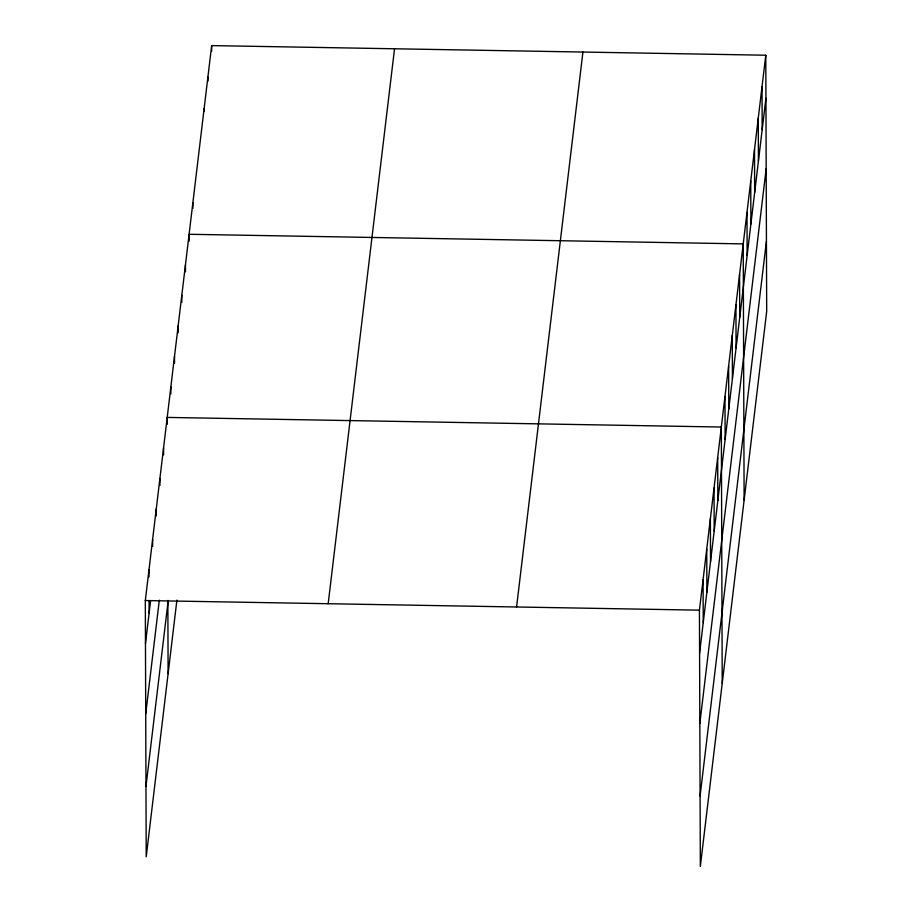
<?xml version="1.0" encoding="UTF-8"?>
<svg xmlns="http://www.w3.org/2000/svg" width="912" height="912" viewBox="0 0 912 912"><rect width="100%" height="100%" fill="white"/><g stroke="black" fill="none" stroke-linecap="round" stroke-linejoin="round"><path stroke-width="1.37" d="M176.905 600.119L146.216 856.778L145.316 600.541L211.664 45.6L765.784 55.222L766.684 311.459L700.336 866.4L699.436 610.162L765.784 55.222M145.475 643.576L150.617 600.563M145.715 713.936L159.315 600.176M145.966 786.429L168.196 600.518M328.183 603.71L394.531 48.769M516.58 606.982L582.928 52.041M699.584 653.186L765.932 98.245M699.835 723.547L766.183 168.606M700.085 796.039L766.433 241.099M145.316 600.541L699.436 610.162M762.022 86.663L762.181 129.698M758.271 118.115L758.419 161.139M754.509 149.557L754.657 192.592M750.747 180.998L750.895 224.033M746.985 212.45L747.133 255.485M744.124 500.141L743.223 243.892L189.115 234.281L189.137 241.224M739.575 274.421L739.723 317.456M735.927 304.939L736.075 347.974M732.279 335.456L732.427 378.491M728.631 365.986L728.779 409.021M724.983 396.503L725.131 439.538M722.224 683.27L721.335 427.033L167.215 417.411L167.238 424.354M717.687 457.55L717.835 500.585M714.039 488.068L714.187 531.103M710.38 518.597L710.539 561.621M706.732 549.115L706.891 592.15M703.084 579.633L703.232 622.668M211.664 45.6L211.687 51.152M207.913 77.041L207.925 81.214M204.151 108.494L204.163 111.275M192.865 202.829L192.888 208.381M185.455 264.799L185.489 271.742M181.807 295.328L181.83 302.26M178.159 325.846L178.182 332.789M174.511 356.364L174.534 363.307M170.863 386.893L170.886 393.824M167.854 600.506L168.104 673.649M163.567 447.929L163.59 454.871M159.919 478.458L159.942 485.401M156.271 508.976L156.294 515.918M152.623 539.494L152.646 546.436M148.964 570.023L148.998 576.965M149.078 600.563L149.123 613.058"/></g></svg>
